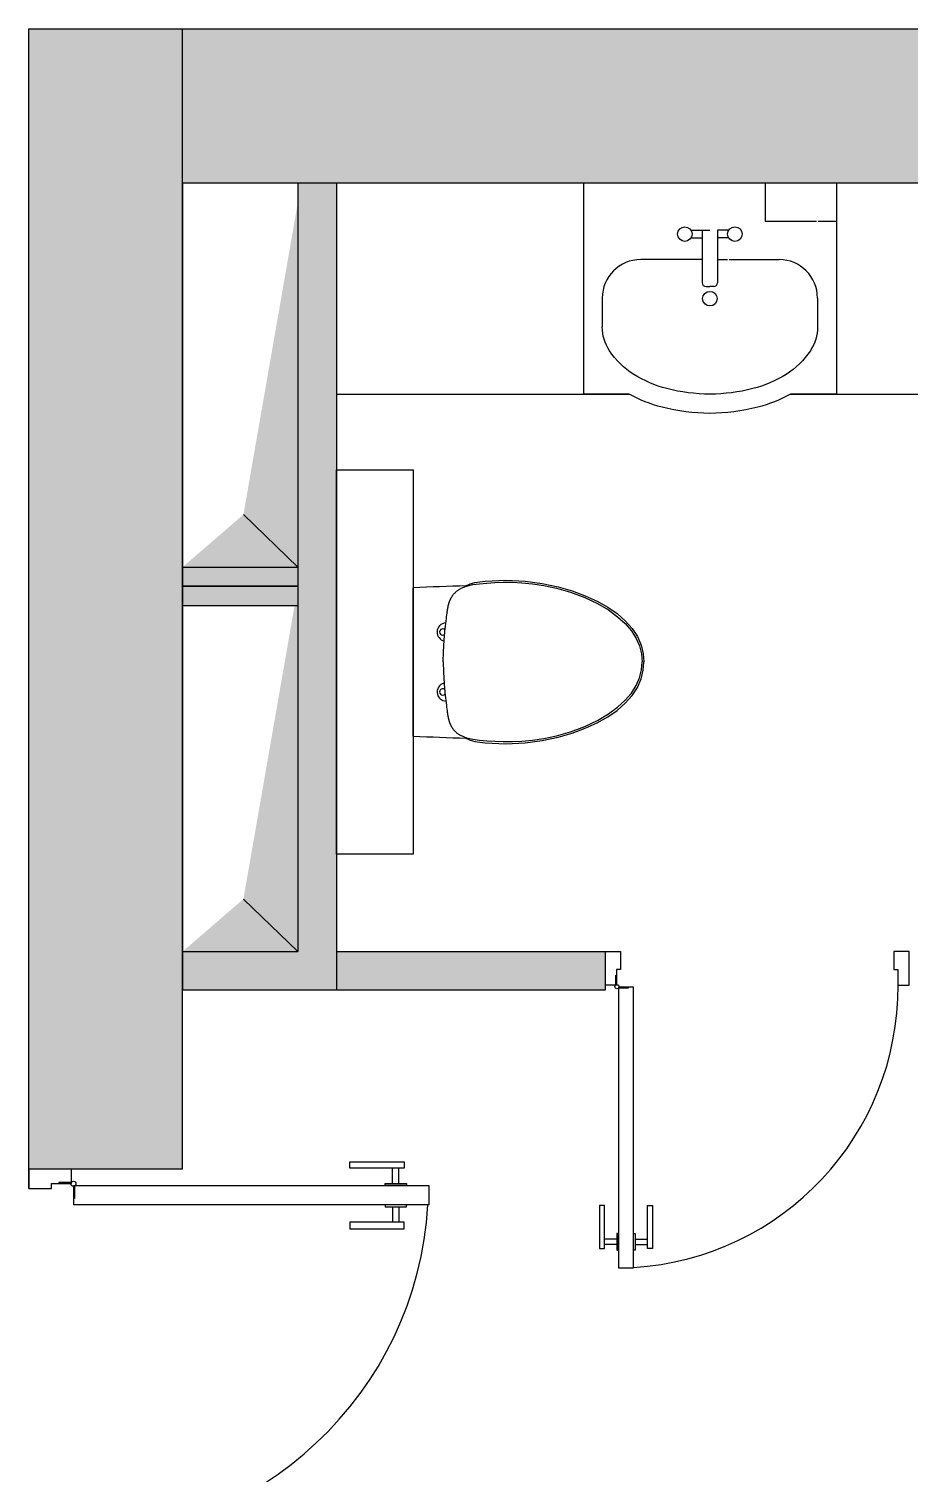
# Model space of a CAD drawing. Header units: inches. Extents: x -59797 to 874375, y -412711 to 5867.
# Drawn here: x 420422 to 422711, y -145650 to -141893 of the extents above; entities that cross this region are included whole.
import ezdxf

# ---------------------------------------------------------------- set-up
doc = ezdxf.new("R2010")
doc.units = ezdxf.units.IN
doc.header["$MEASUREMENT"] = 0
doc.layers.add('freecads.com', color=7, linetype='Continuous')
doc.layers.add('SANTEH', color=7, linetype='Continuous')

# ---------------------------------------------------------------- blocks, each defined once
blk = doc.blocks.new('toilet')
at = {"layer": 'freecads.com'}
for p, q in [((121193.6, -17846.4), (121207.2, -17840.6)), ((121203.1, -17842.3), (121205.9, -17840)), ((121205.9, -17840), (121216.6, -17834.5)), ((121207.2, -17840.6), (121223.8, -17836.7)), ((121216.6, -17834.5), (121229, -17831.3)), ((121223.8, -17836.7), (121241.5, -17834.5)), ((121229, -17831.3), (121242.4, -17829.4)), ((121241.5, -17834.5), (121260.5, -17832.8)), ((121242.4, -17829.4), (121255.6, -17828)), ((121255.9, -17828), (121309.8, -17825.4)), ((121260.5, -17832.8), (121280.8, -17831.5)), ((121280.8, -17831.5), (121302.5, -17830.8)), ((121302.5, -17830.8), (121325.9, -17830.8)), ((121309.8, -17825.4), (121359.5, -17827.6)), ((121325.9, -17830.8), (121351.2, -17831.8)), ((121351.2, -17831.8), (121378.6, -17834.3)), ((121359.5, -17827.6), (121404.5, -17833.5)), ((121378.6, -17834.3), (121408.5, -17838.7)), ((121404.5, -17833.5), (121445.4, -17842.3)), ((121408.5, -17838.7), (121441.2, -17845.7)), ((121445.4, -17842.3), (121482.6, -17853.1)), ((121068.8, -18230.6), (121068.8, -17845.3)), ((121162.5, -17882.6), (121162.8, -17881.7)), ((121162.8, -17881.7), (121163.1, -17880.8)), ((121163.1, -17880.8), (121163.4, -17879.9)), ((121163.4, -17879.9), (121163.8, -17879)), ((121163.8, -17879), (121164.1, -17878.1)), ((121164.1, -17878.1), (121164.5, -17877.2)), ((121164.5, -17877.2), (121164.9, -17876.2)), ((121164.9, -17876.2), (121165.4, -17875.3)), ((121165.4, -17875.3), (121165.9, -17874.3)), ((121165.9, -17874.3), (121166.4, -17873.3)), ((121166.4, -17873.3), (121166.9, -17872.3)), ((121166.9, -17872.3), (121167.4, -17871.2)), ((121167.4, -17871.2), (121168, -17870.2)), ((121168, -17870.2), (121168.6, -17869.2)), ((121168.6, -17869.2), (121169.2, -17868.2)), ((121169.2, -17868.2), (121169.9, -17867.1)), ((121169.9, -17867.1), (121170.6, -17866.1)), ((121170.6, -17866.1), (121171.3, -17865)), ((121171.3, -17865), (121172.1, -17864)), ((121172.1, -17864), (121172.9, -17863)), ((121172.9, -17863), (121173.7, -17861.9)), ((121173.7, -17861.9), (121174.6, -17860.9)), ((121174.6, -17860.9), (121175.5, -17859.9)), ((121175.5, -17859.9), (121176.5, -17858.9)), ((121176.5, -17858.9), (121177.4, -17857.9)), ((121177.4, -17857.9), (121178.4, -17856.9)), ((121178.4, -17856.9), (121179.5, -17855.9)), ((121179.5, -17855.9), (121180.6, -17855)), ((121180.6, -17855), (121181.7, -17854.1)), ((121181.7, -17854.1), (121182.8, -17853.1)), ((121182.8, -17853.1), (121184.1, -17852.2)), ((121184.1, -17852.2), (121185.3, -17851.3)), ((121185.3, -17851.3), (121186.7, -17850.4)), ((121186.7, -17850.4), (121188, -17849.6)), ((121188, -17849.6), (121189.5, -17848.7)), ((121189.5, -17848.7), (121191, -17847.8)), ((121191, -17847.8), (121192.7, -17846.9)), ((121192.7, -17846.9), (121193.6, -17846.4)), ((121441.2, -17845.7), (121477.6, -17856.2)), ((121477.6, -17856.2), (121515, -17870.1)), ((121482.6, -17853.1), (121516.4, -17865.5)), ((121515, -17870.1), (121548.4, -17886)), ((121516.4, -17865.5), (121547.1, -17879.5)), ((121547.1, -17879.5), (121574.7, -17895)), ((121155.5, -17920.8), (121156.2, -17915.3)), ((121156.2, -17915.3), (121156.6, -17911.9)), ((121156.6, -17911.9), (121157.3, -17907.1)), ((121157.3, -17907.3), (121157.7, -17904.8)), ((121157.7, -17904.8), (121157.9, -17903.1)), ((121157.9, -17903.1), (121158.1, -17901.8)), ((121158.1, -17901.8), (121158.2, -17900.8)), ((121158.2, -17900.8), (121158.4, -17899.8)), ((121158.4, -17899.8), (121158.6, -17898.8)), ((121158.6, -17898.8), (121158.7, -17897.7)), ((121158.7, -17897.7), (121158.9, -17896.5)), ((121158.9, -17896.5), (121159.1, -17895.9)), ((121159.1, -17895.9), (121159.2, -17895.3)), ((121159.2, -17895.3), (121159.3, -17894.7)), ((121159.3, -17894.7), (121159.4, -17894)), ((121159.4, -17894), (121159.6, -17893.4)), ((121159.6, -17893.4), (121159.7, -17892.7)), ((121159.7, -17892.7), (121159.8, -17892)), ((121159.8, -17892), (121160, -17891.3)), ((121160, -17891.3), (121160.2, -17890.6)), ((121160.2, -17890.6), (121160.4, -17889.8)), ((121160.4, -17889.8), (121160.5, -17889.1)), ((121160.5, -17889.1), (121160.7, -17888.3)), ((121160.7, -17888.3), (121161, -17887.5)), ((121161, -17887.5), (121161.2, -17886.7)), ((121161.2, -17886.7), (121161.4, -17885.9)), ((121161.4, -17885.9), (121161.6, -17885.1)), ((121161.6, -17885.1), (121161.9, -17884.3)), ((121161.9, -17884.3), (121162.2, -17883.4)), ((121162.2, -17883.4), (121162.5, -17882.6)), ((121548.4, -17886), (121576.5, -17902.6)), ((121574.7, -17895), (121599.2, -17912.2)), ((121576.5, -17902.6), (121600.4, -17920.2)), ((121599.2, -17912.2), (121620.4, -17930.8)), ((121149, -17981.2), (121152.1, -17949.2)), ((121152.1, -17949.2), (121152.3, -17947.5)), ((121152.3, -17947.3), (121152.4, -17946)), ((121152.4, -17946), (121152.5, -17944.8)), ((121152.5, -17944.8), (121152.6, -17944.2)), ((121152.6, -17943.8), (121153.2, -17939.1)), ((121153.2, -17939.1), (121154.1, -17931.5)), ((121154.1, -17931.5), (121154.9, -17925.3)), ((121154.9, -17925.3), (121155.5, -17920.8)), ((121600.4, -17920.2), (121620.5, -17938.3)), ((121620.4, -17930.8), (121638.3, -17950.7)), ((121620.5, -17938.3), (121636.8, -17957.1)), ((121636.8, -17957.1), (121649.1, -17976.5)), ((121638.3, -17950.7), (121652.4, -17972)), ((121147.2, -18011.6), (121149, -17981.2)), ((121649.1, -17976.5), (121657.6, -17996.4)), ((121652.4, -17972), (121662.1, -17994.2)), ((121662.1, -17994.2), (121667.3, -18016.9)), ((121146.7, -18038), (121147.2, -18011.6)), ((121657.6, -17996.4), (121662.5, -18017.2)), ((121662.5, -18017.2), (121664.1, -18038)), ((121667.3, -18016.9), (121668.8, -18038)), ((121146.7, -18038), (121147.2, -18064.4)), ((121147.2, -18064.4), (121149, -18094.8)), ((121657.6, -18079.5), (121662.5, -18058.8)), ((121662.1, -18081.7), (121667.3, -18059.1)), ((121662.5, -18058.8), (121664.1, -18038)), ((121667.3, -18059.1), (121668.8, -18038)), ((121149, -18094.8), (121152.1, -18126.8)), ((121636.8, -18118.8), (121649.1, -18099.5)), ((121638.3, -18125.2), (121652.4, -18104)), ((121649.1, -18099.5), (121657.6, -18079.5)), ((121652.4, -18104), (121662.1, -18081.7)), ((121152.1, -18126.8), (121152.3, -18128.5)), ((121152.3, -18128.7), (121152.4, -18129.9)), ((121152.4, -18129.9), (121152.5, -18131.2)), ((121152.5, -18131.2), (121152.6, -18131.7)), ((121152.6, -18132.2), (121153.2, -18136.9)), ((121153.2, -18136.9), (121154.1, -18144.4)), ((121154.1, -18144.4), (121154.9, -18150.6)), ((121599.2, -18163.8), (121620.4, -18145.1)), ((121600.4, -18155.8), (121620.5, -18137.6)), ((121620.4, -18145.1), (121638.3, -18125.2)), ((121620.5, -18137.6), (121636.8, -18118.8)), ((121154.9, -18150.6), (121155.5, -18155.2)), ((121155.5, -18155.2), (121156.2, -18160.7)), ((121156.2, -18160.7), (121156.6, -18164)), ((121156.6, -18164), (121157.3, -18168.9)), ((121157.3, -18168.6), (121157.7, -18171.2)), ((121157.7, -18171.2), (121157.9, -18172.8)), ((121157.9, -18172.8), (121158.1, -18174.2)), ((121158.1, -18174.2), (121158.2, -18175.1)), ((121158.2, -18175.1), (121158.4, -18176.1)), ((121158.4, -18176.1), (121158.6, -18177.2)), ((121158.6, -18177.2), (121158.7, -18178.3)), ((121158.7, -18178.3), (121158.9, -18179.5)), ((121158.9, -18179.5), (121159.1, -18180.1)), ((121159.1, -18180.1), (121159.2, -18180.7)), ((121159.2, -18180.7), (121159.3, -18181.3)), ((121159.3, -18181.3), (121159.4, -18181.9)), ((121159.4, -18181.9), (121159.6, -18182.6)), ((121159.6, -18182.6), (121159.7, -18183.3)), ((121547.1, -18196.5), (121574.7, -18180.9)), ((121548.4, -18190), (121576.5, -18173.3)), ((121574.7, -18180.9), (121599.2, -18163.8)), ((121576.5, -18173.3), (121600.4, -18155.8)), ((121159.7, -18183.3), (121159.8, -18183.9)), ((121159.8, -18183.9), (121160, -18184.7)), ((121160, -18184.7), (121160.2, -18185.4)), ((121160.2, -18185.4), (121160.4, -18186.1)), ((121160.4, -18186.1), (121160.5, -18186.9)), ((121160.5, -18186.9), (121160.7, -18187.6)), ((121160.7, -18187.6), (121161, -18188.4)), ((121161, -18188.4), (121161.2, -18189.2)), ((121161.2, -18189.2), (121161.4, -18190)), ((121161.4, -18190), (121161.6, -18190.9)), ((121161.6, -18190.9), (121161.9, -18191.7)), ((121161.9, -18191.7), (121162.2, -18192.5)), ((121162.2, -18192.5), (121162.5, -18193.4)), ((121162.5, -18193.4), (121162.8, -18194.2)), ((121162.8, -18194.2), (121163.1, -18195.1)), ((121163.1, -18195.1), (121163.4, -18196)), ((121163.4, -18196), (121163.8, -18196.9)), ((121163.8, -18196.9), (121164.1, -18197.8)), ((121164.1, -18197.8), (121164.5, -18198.8)), ((121164.5, -18198.8), (121164.9, -18199.7)), ((121164.9, -18199.7), (121165.4, -18200.7)), ((121165.4, -18200.7), (121165.9, -18201.7)), ((121165.9, -18201.7), (121166.4, -18202.7)), ((121166.4, -18202.7), (121166.9, -18203.7)), ((121166.9, -18203.7), (121167.4, -18204.7)), ((121167.4, -18204.7), (121168, -18205.8)), ((121168, -18205.8), (121168.6, -18206.8)), ((121168.6, -18206.8), (121169.2, -18207.8)), ((121169.2, -18207.8), (121169.9, -18208.8)), ((121169.9, -18208.8), (121170.6, -18209.9)), ((121170.6, -18209.9), (121171.3, -18210.9)), ((121171.3, -18210.9), (121172.1, -18212)), ((121172.1, -18212), (121172.9, -18213)), ((121172.9, -18213), (121173.7, -18214)), ((121173.7, -18214), (121174.6, -18215.1)), ((121174.6, -18215.1), (121175.5, -18216.1)), ((121175.5, -18216.1), (121176.5, -18217.1)), ((121176.5, -18217.1), (121177.4, -18218.1)), ((121177.4, -18218.1), (121178.4, -18219)), ((121178.4, -18219), (121179.5, -18220)), ((121179.5, -18220), (121180.6, -18221)), ((121441.2, -18230.2), (121477.6, -18219.8)), ((121477.6, -18219.8), (121515, -18205.8)), ((121482.6, -18222.9), (121516.4, -18210.5)), ((121515, -18205.8), (121548.4, -18190)), ((121516.4, -18210.5), (121547.1, -18196.5)), ((121180.6, -18221), (121181.7, -18221.9)), ((121181.7, -18221.9), (121182.8, -18222.8)), ((121182.8, -18222.8), (121184.1, -18223.7)), ((121184.1, -18223.7), (121185.3, -18224.6)), ((121185.3, -18224.6), (121186.7, -18225.5)), ((121186.7, -18225.5), (121188, -18226.4)), ((121188, -18226.4), (121189.5, -18227.3)), ((121189.5, -18227.3), (121191, -18228.2)), ((121191, -18228.2), (121192.7, -18229.1)), ((121192.7, -18229.1), (121193.6, -18229.6)), ((121193.6, -18229.6), (121207.2, -18235.4)), ((121203.1, -18233.7), (121205.9, -18236)), ((121205.9, -18236), (121216.6, -18241.4)), ((121207.2, -18235.4), (121223.8, -18239.2)), ((121216.6, -18241.4), (121229, -18244.7)), ((121223.8, -18239.2), (121241.5, -18241.5)), ((121229, -18244.7), (121242.4, -18246.5)), ((121241.5, -18241.5), (121260.5, -18243.1)), ((121242.4, -18246.5), (121255.6, -18247.9)), ((121255.9, -18247.9), (121309.8, -18250.6)), ((121260.5, -18243.1), (121280.8, -18244.4)), ((121280.8, -18244.4), (121302.5, -18245.2)), ((121302.5, -18245.2), (121325.9, -18245.2)), ((121309.8, -18250.6), (121359.5, -18248.4)), ((121325.9, -18245.2), (121351.2, -18244.1)), ((121351.2, -18244.1), (121378.6, -18241.7)), ((121359.5, -18248.4), (121404.5, -18242.4)), ((121378.6, -18241.7), (121408.5, -18237.2)), ((121404.5, -18242.4), (121445.4, -18233.7)), ((121408.5, -18237.2), (121441.2, -18230.2)), ((121445.4, -18233.7), (121482.6, -18222.9))]:
    blk.add_line(p, q, dxfattribs=at)
for points in [[(121205.8, -17840), (121160.1, -17841.2), (121114.5, -17843), (121068.8, -17845.3)], [(121153.5, -17936.1), (121140.9, -17936.8), (121130.9, -17947.3), (121130.9, -17960)], [(121140.2, -17953.8), (121138.4, -17955.4), (121137.3, -17957.6), (121137.3, -17960)], [(121151.6, -17954.8), (121148.7, -17951.4), (121143.6, -17950.9), (121140.2, -17953.8)], [(121130.9, -17960), (121130.9, -17970.9), (121138.3, -17980.5), (121148.9, -17983.2)], [(121148.9, -18092.8), (121136.1, -18096.1), (121128.4, -18109.1), (121131.7, -18122)], [(121150.5, -18109.7), (121147, -18106.9), (121141.9, -18107.4), (121139.1, -18110.9)], [(121131.7, -18122), (121134.3, -18132.1), (121143.1, -18139.3), (121153.5, -18139.9)], [(121139.1, -18110.9), (121138, -18112.4), (121137.3, -18114.1), (121137.3, -18116)], [(121068.8, -18230.6), (121114.5, -18233), (121160.1, -18234.7), (121205.8, -18235.9)]]:
    blk.add_open_spline(points, degree=3, dxfattribs=at)
for points in [[(121137.3, -17960), (121137.3, -17964.5), (121141, -17968.1), (121145.4, -17968.1), (121147.2, -17968.1), (121149, -17967.4), (121150.5, -17966.3)], [(121137.3, -18116), (121137.3, -18120.4), (121141, -18124), (121145.4, -18124), (121147.8, -18124), (121150, -18123), (121151.6, -18121.2)]]:
    blk.add_open_spline(points, degree=3, knots=[0, 0, 0, 0, 1, 1, 1, 2, 2, 2, 2], dxfattribs=at)
blk = doc.blocks.new('toilet 1')
at = {"color": 7}
blk.add_blockref('toilet', (0, 0), dxfattribs=at)

msp = doc.modelspace()

# ---------------------------------------------------------------- hatches: boundary and pattern name
at = {"true_color": 0x939598}
h = msp.add_hatch(color=252, dxfattribs=at)
h.dxf.hatch_style = 1
h.paths.add_polyline_path([(420821.5, -142293), (420821.5, -141893), (420421.5, -141893), (420421.5, -144859.4), (420532.4, -144859.4), (420821.5, -144859.4)])
h.paths.add_polyline_path([(424234.4, -141893), (420821.5, -141893), (420821.5, -142293), (424234.4, -142293)])
h.paths.add_polyline_path([(420821.5, -145859.4), (420421.5, -145859.4), (420421.5, -148193), (424321.5, -148193), (424321.5, -150293), (424721.5, -150293), (424721.5, -145893), (424621.5, -145893), (424621.5, -147793), (420821.5, -147793), (420821.5, -146043)])
h.paths.add_polyline_path([(430709, -150293), (425279.7, -150293), (425279.7, -150693), (430709, -150693)])
h.paths.add_polyline_path([(433221.5, -150293), (432821.5, -150293), (432156.4, -150293), (431754.4, -150293), (431754.4, -150693), (433221.5, -150693)])
h.paths.add_polyline_path([(432821.5, -145493), (431821.5, -145493), (431821.5, -145893), (432821.5, -145893)])
h.paths.add_polyline_path([(430821.5, -145032.3), (430710.6, -145032.3), (430421.5, -145032.3), (430421.5, -145793), (430421.5, -145893), (430821.5, -145893), (430821.5, -145493)])
h.paths.add_polyline_path([(421921.5, -144305.2), (421921.5, -144293), (421221.5, -144293), (421221.5, -144393), (421921.5, -144393)])
at = {"true_color": 0x939598, "transparency": 33554687}
h = msp.add_hatch(color=252, dxfattribs=at)
h.dxf.hatch_style = 1
h.paths.add_polyline_path([(421221.5, -142293), (421121.5, -142293), (421121.5, -144293), (420821.5, -144293), (420821.5, -144393), (421221.5, -144393)])
h.paths.add_polyline_path([(421121.5, -143343), (420821.5, -143343), (420821.5, -143393), (421121.5, -143393)], flags=17)
h.paths.add_polyline_path([(421121.5, -143293), (420821.5, -143293), (420821.5, -143343), (421121.5, -143343)], flags=17)
h.paths.add_polyline_path([(425121.5, -142293), (425021.5, -142293), (425021.5, -143243), (424721.5, -143243), (424721.5, -142293), (424621.5, -142293), (424621.5, -144293), (424621.5, -144393), (424721.5, -144393), (425121.5, -144393)])
h.paths.add_polyline_path([(425021.5, -143343), (425021.5, -143464.3), (425021.5, -144293), (424721.5, -144293), (424721.5, -143343)], flags=16)
at = {"true_color": 0x000000, "transparency": 33554687}
h = msp.add_hatch(color=18, dxfattribs=at)
h.dxf.hatch_style = 1
h.paths.add_polyline_path([(421121.5, -142343), (420979.6, -143156.4), (421121.5, -143293)])
h.paths.add_polyline_path([(420979.6, -143156.4), (420821.5, -143293), (421121.5, -143293)])
h = msp.add_hatch(color=18, dxfattribs=at)
h.dxf.hatch_style = 1
h.paths.add_polyline_path([(421121.5, -143343), (420979.6, -144156.4), (421121.5, -144293)])
h.paths.add_polyline_path([(420979.6, -144156.4), (420821.5, -144293), (421121.5, -144293)])

# ---------------------------------------------------------------- linework, layer by layer
for p, q in [((420421.5, -141893), (424321.5, -141893)), ((420421.5, -144909.3), (420421.5, -141893)), ((420821.5, -142293), (424321.5, -142293)), ((420821.5, -144859.4), (420821.5, -142293)), ((420821.5, -142293), (420821.5, -144393)), ((421121.5, -142293), (421121.5, -144293)), ((421221.5, -142293), (421221.5, -144393)), ((420821.5, -143293), (421121.5, -143293)), ((420821.5, -143343), (421121.5, -143343)), ((420821.5, -143393), (421121.5, -143393)), ((420821.5, -144293), (421121.5, -144293)), ((421221.5, -144293), (421921.5, -144293)), ((421921.5, -144393), (421921.5, -144293)), ((420821.5, -144393), (421921.5, -144393)), ((421221.5, -144393), (421921.5, -144393)), ((420821.5, -144859.4), (420421.5, -144859.4))]:
    msp.add_line(p, q)
at = {"color": 7}
for p, q in [((420821.5, -142293), (420821.5, -141893)), ((421864.2, -142293), (421864.2, -142843)), ((422522.2, -142793), (422522.2, -142843)), ((421221.5, -142843), (421983.6, -142843)), ((422402.7, -142843), (423292.2, -142843)), ((421221.5, -144039.8), (421221.5, -143039.8)), ((421221.5, -143039.8), (421421.5, -143039.8)), ((421421.5, -143039.8), (421421.5, -144039.8)), ((421121.5, -143293), (420979.6, -143156.4)), ((421421.5, -144039.8), (421221.5, -144039.8)), ((421121.5, -144293), (420979.6, -144156.4))]:
    msp.add_line(p, q, dxfattribs=at)
at = {"color": 7, "lineweight": 30}
msp.add_line((420821.5, -143343), (421121.5, -143343), dxfattribs=at)
at = {"layer": 'freecads.com'}
for p, q in [((421921.5, -144380.7), (421921.5, -144293)), ((421921.5, -144293), (421961, -144293)), ((421961, -144293), (421961, -144339.5)), ((422711.5, -144293), (422672, -144293)), ((422672, -144293), (422672, -144339.5)), ((422711.5, -144380.7), (422711.5, -144293)), ((421948.7, -144380.7), (421948.7, -144354.4)), ((421948.7, -144354.4), (421950.5, -144354.4)), ((421961, -144339.5), (421950.5, -144339.5)), ((421950.5, -144339.5), (421950.5, -144380.7)), ((421950.5, -144354.4), (421950.5, -144380.7)), ((422672, -144339.5), (422682.5, -144339.5)), ((422682.5, -144339.5), (422682.5, -144380.7)), ((421950.5, -144380.7), (421921.5, -144380.7)), ((421950.5, -144380.7), (421948.7, -144380.7)), ((421955.2, -144385.4), (421955.2, -145116)), ((421994.7, -144385.4), (421955.2, -144385.4)), ((421981.5, -144385.4), (421955.2, -144385.4)), ((421955.2, -144385.4), (421955.2, -144387.2)), ((421955.2, -144387.2), (421981.5, -144387.2)), ((421981.5, -144387.2), (421981.5, -144385.4)), ((421994.7, -145116), (421994.7, -144385.4)), ((422682.5, -144380.7), (422711.5, -144380.7)), ((420532.4, -144859.4), (420421.5, -144859.4)), ((420421.5, -144859.4), (420421.5, -144909.3)), ((420532.4, -144896), (420532.4, -144859.4)), ((421256.2, -144856.4), (421256.2, -144839.8)), ((421256.2, -144839.8), (421397.6, -144839.8)), ((421397.6, -144856.4), (421256.2, -144856.4)), ((421367.7, -144896.4), (421367.7, -144856.4)), ((421384.3, -144896.4), (421384.3, -144856.4)), ((421397.6, -144839.8), (421397.6, -144856.4)), ((420480.3, -144909.3), (420480.3, -144896)), ((420480.3, -144896), (420532.4, -144896)), ((420532.4, -144893.8), (420499.2, -144893.8)), ((420499.2, -144893.8), (420499.2, -144896)), ((420499.2, -144896), (420532.4, -144896)), ((420532.4, -144896), (420532.4, -144893.8)), ((421348.3, -144901.9), (421348.3, -144896.4)), ((421348.3, -144896.4), (421403.7, -144896.4)), ((421403.7, -144896.4), (421403.7, -144901.9)), ((420421.5, -144909.3), (420480.3, -144909.3)), ((420538.4, -144901.9), (421461.7, -144901.9)), ((420538.4, -144951.8), (420538.4, -144901.9)), ((420538.4, -144935.2), (420538.4, -144901.9)), ((420538.4, -144901.9), (420540.6, -144901.9)), ((420540.6, -144935.2), (420538.4, -144935.2)), ((420540.6, -144901.9), (420540.6, -144935.2)), ((421403.7, -144901.9), (421348.3, -144901.9)), ((421461.7, -144901.9), (421461.7, -144951.8)), ((421461.7, -144951.8), (420538.4, -144951.8)), ((421403.7, -144951.8), (421348.3, -144951.8)), ((421348.3, -144951.8), (421348.3, -144957.4)), ((421348.3, -144957.4), (421403.7, -144957.4)), ((421367.7, -144957.4), (421367.7, -144997.3)), ((421384.3, -144957.4), (421384.3, -144997.3)), ((421403.7, -144957.4), (421403.7, -144951.8)), ((421919.2, -144953.4), (421906, -144953.4)), ((421906, -144953.4), (421906, -145065.3)), ((421919.2, -145065.3), (421919.2, -144953.4)), ((422030.7, -145065.3), (422030.7, -144953.4)), ((422030.7, -144953.4), (422043.8, -144953.4)), ((422043.8, -144953.4), (422043.8, -145065.3)), ((421397.6, -144997.3), (421256.2, -144997.3)), ((421256.2, -144997.3), (421256.2, -145013.9)), ((421397.6, -145013.9), (421397.6, -144997.3)), ((421256.2, -145013.9), (421397.6, -145013.9)), ((421950.8, -145041.6), (421919.2, -145041.6)), ((421955.2, -145026.3), (421950.8, -145026.3)), ((421950.8, -145026.3), (421950.8, -145070.2)), ((421955.2, -145070.2), (421955.2, -145026.3)), ((421994.7, -145070.2), (421994.7, -145026.3)), ((421994.7, -145026.3), (421999.1, -145026.3)), ((421999.1, -145026.3), (421999.1, -145070.2)), ((421999.1, -145041.6), (422030.7, -145041.6)), ((421906, -145065.3), (421919.2, -145065.3)), ((421950.8, -145054.8), (421919.2, -145054.8)), ((421950.8, -145070.2), (421955.2, -145070.2)), ((421999.1, -145070.2), (421994.7, -145070.2)), ((421999.1, -145054.8), (422030.7, -145054.8)), ((422043.8, -145065.3), (422030.7, -145065.3)), ((421955.2, -145116), (421994.7, -145116))]:
    msp.add_line(p, q, dxfattribs=at)
for centre, radius in [((421951.4, -144384.6), 5.27), ((420537.3, -144897.1), 6.66)]:
    msp.add_circle(centre, radius, dxfattribs=at)
for centre, radius, start, end in [((421951.4, -144384.6), 731.2, 273.3966, 0.2994), ((420537.3, -144897.1), 924.1, 269.7006, 356.6034)]:
    msp.add_arc(centre, radius, start, end, dxfattribs=at)
at = {"layer": 'SANTEH'}
for p, q in [((421864.2, -142293), (422522.2, -142293)), ((422337, -142293.3), (422337, -142393.3)), ((422522.2, -142293), (422522.2, -142793)), ((422143.8, -142416.2), (422193.2, -142416.2)), ((422173.2, -142416.2), (422173.2, -142553.2)), ((422213.2, -142416.2), (422213.2, -142553.2)), ((422242.6, -142416.2), (422213.2, -142416.2)), ((422337, -142393.3), (422470.4, -142393.3)), ((422475.1, -142393.3), (422522.2, -142393.3)), ((422144.4, -142436.2), (422173.2, -142436.2)), ((422242, -142436.2), (422213.2, -142436.2)), ((422173.2, -142493), (422013.2, -142493)), ((422213.2, -142493), (422238.6, -142493)), ((422243.3, -142493), (422373.2, -142493)), ((422183.2, -142563.2), (422193.2, -142563.2)), ((422203.2, -142563.2), (422193.2, -142563.2)), ((421913.2, -142593), (421913.2, -142668)), ((422473.2, -142593), (422473.2, -142668)), ((421983.6, -142843), (421864.2, -142843)), ((422522.2, -142843), (422402.7, -142843))]:
    msp.add_line(p, q, dxfattribs=at)
for points in [[(422473.2, -142668, -0.147373), (422454.5, -142730.1, -0.107136), (422391.2, -142791.7, -0.076468), (422305.1, -142828.7, -0.063415), (422193.2, -142843, -0.063415), (422081.3, -142828.7, -0.076468), (421995.2, -142791.7, -0.107136), (421931.9, -142730.1, -0.147373), (421913.2, -142668, -0.147373)], [(422402.7, -142843, -0.064268), (422317.6, -142877.1, -0.063415), (422193.2, -142893, -0.063415), (422068.7, -142877.1, -0.064268), (421983.6, -142843, -0.107136)]]:
    msp.add_lwpolyline(points, format="xyb", dxfattribs=at)
for centre in [(422128, -142426.7), (422258.3, -142426.7), (422193.2, -142594.7)]:
    msp.add_circle(centre, 18.9, dxfattribs=at)
for centre, radius, start, end in [((422013.2, -142593), 100, 90, 180), ((422373.2, -142593), 100, 0, 90), ((422183.2, -142553.2), 10, 180, 270), ((422203.2, -142553.2), 10, 270, 0)]:
    msp.add_arc(centre, radius, start, end, dxfattribs=at)

# ---------------------------------------------------------------- block references
at = {"color": 7}
msp.add_blockref('toilet 1', (300352.7, -125501.8), dxfattribs=at)

doc.saveas('drawing.dxf')
